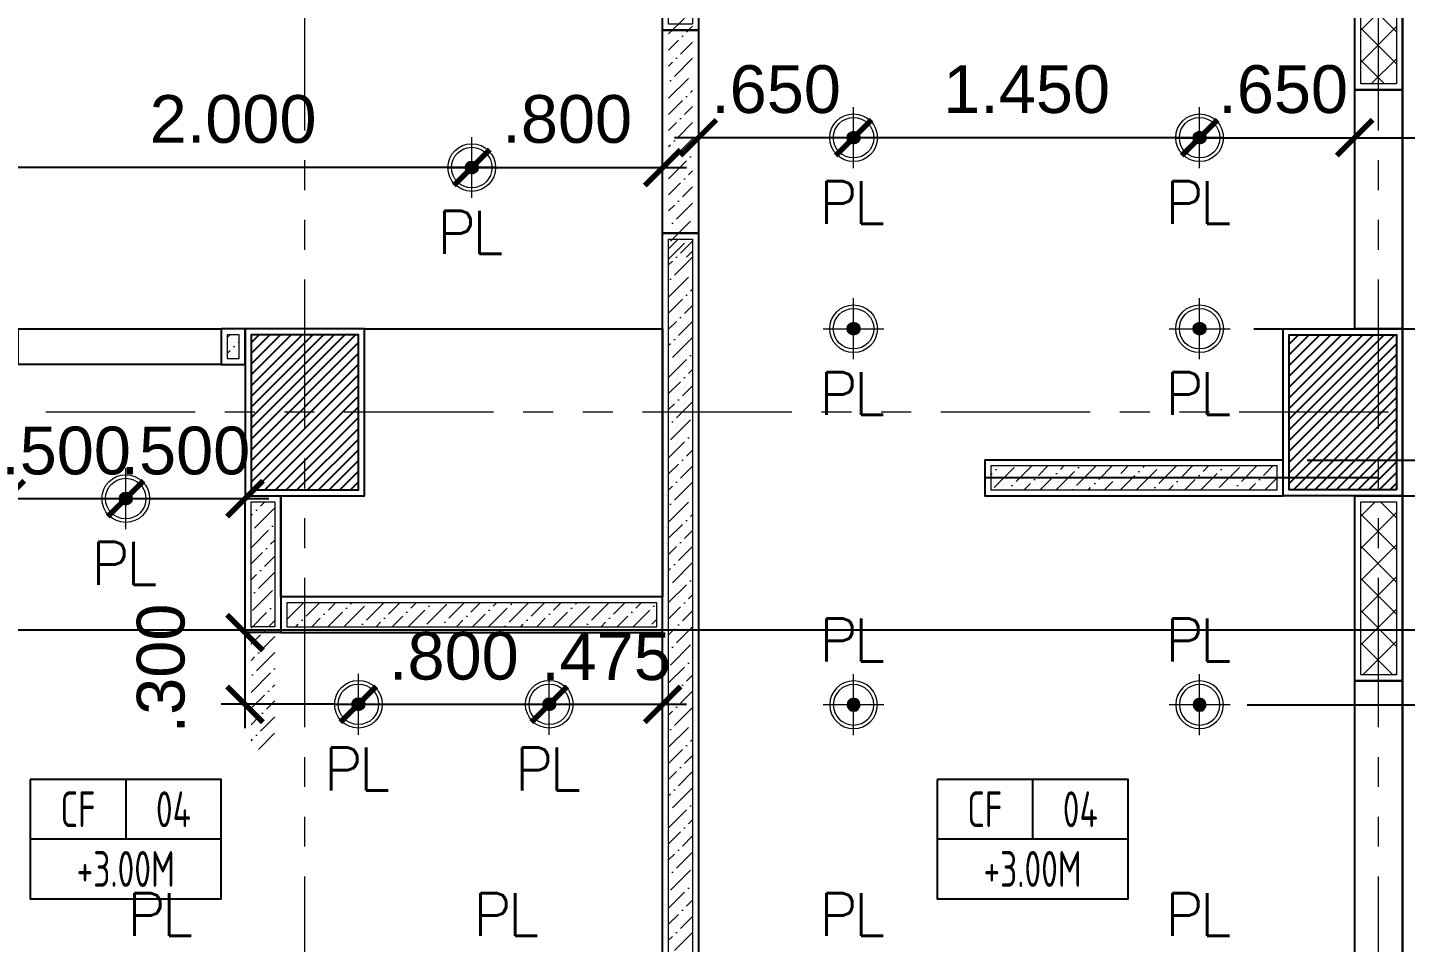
# Model space of a CAD drawing. Header units: metres. Extents: x -12400 to 1, y 0 to 106422.
# Drawn here: x -12282.9 to -12277.13, y 106344.65 to 106348.48 of the extents above; entities that cross this region are included whole.
import ezdxf
from ezdxf.enums import TextEntityAlignment as Align

# ---------------------------------------------------------------- set-up
doc = ezdxf.new("R2010")
doc.units = ezdxf.units.M
doc.header["$PDMODE"] = 35
doc.linetypes.add('CENTER', pattern=[2, 1.25, -0.25, 0.25, -0.25])
doc.linetypes.add('PHANTOM2', pattern=[1.25, 0.625, -0.125, 0.125, -0.125, 0.125, -0.125])
for name, color, linetype in [('C-SCHED', 1, 'Continuous'), ('E_FIX_LIGHT1', 2, 'Continuous'), ('lighting', 1, 'Continuous'), ('stone', 15, 'Continuous'), ('txt', 2, 'Continuous')]:
    doc.layers.add(name, color=color, linetype=linetype)
for name, color, linetype, lineweight in [('DIM 001', 251, 'Continuous', 13), ('grid', 1, 'CENTER', 15), ('HATCH', 250, 'Continuous', 5), ('LAYOUT', 1, 'Continuous', 20), ('LF 001', 51, 'Continuous', 20)]:
    doc.layers.add(name, color=color, linetype=linetype, lineweight=lineweight)
doc.layers.add('GUIDELINES', color=206, linetype='Continuous', plot=False)
doc.styles.add('architxt', font='architxt.shx', dxfattribs={"width": 0.8})
doc.styles.add('DIMTXT-100', font='arial.ttf')
doc.styles.add('swis721', font='swiss.ttf')
doc.styles.add('T.25', font='romans.shx', dxfattribs={"height": 0.2})
doc.dimstyles.new('D-100', dxfattribs={"dimtxt": 0.2, "dimasz": 0.15, "dimexe": 0.1, "dimexo": 0.1, "dimgap": 0.1, "dimtad": 1, "dimdec": 3, "dimzin": 4, "dimdsep": 46, "dimtxsty": 'DIMTXT-100', "dimblk": 'ARCHTICK', "dimcen": 0.2, "dimdle": 0.1, "dimclrd": 8, "dimclre": 8, "dimclrt": 2, "dimadec": 0, "dimazin": 1, "dimtfac": 1, "dimtdec": 3, "dimtofl": 0, "dimtmove": 2, "dimatfit": 3, "dimfxl": 1, "dimarcsym": 0})
doc.dimstyles.new('DIM 200', dxfattribs={"dimtxt": 200, "dimasz": 1, "dimexe": 0, "dimexo": 40, "dimgap": 50, "dimtad": 1, "dimtoh": 1, "dimdec": 0, "dimlfac": 2, "dimtxsty": 'swis721', "dimblk": 'CIR', "dimcen": 0, "dimclrd": 155, "dimclre": 155, "dimclrt": 4, "dimadec": 0, "dimazin": 0, "dimtfac": 1, "dimtdec": 0, "dimtix": 1, "dimtmove": 1, "dimatfit": 3, "dimldrblk": 'CIR', "dimfxl": 0, "dimarcsym": 0})

# ---------------------------------------------------------------- blocks, each defined once
blk = doc.blocks.new('_ArchTick')
at = {"color": 0, "linetype": 'ByBlock', "const_width": 0.15}
blk.add_lwpolyline([(-0.5, -0.5), (0.5, 0.5)], dxfattribs=at)
blk = doc.blocks.new('*D1482')
at = {"layer": 'DEFPOINTS', "color": 0, "transparency": 16777216}
for p in [(-12279.44187663409, 106348.0175394432), (-12279.44187663409, 106348.0175394432), (-12277.99187663409, 106348.0175394432)]:
    blk.add_point(p, dxfattribs=at)
at = {"layer": 'DIM 001', "color": 8, "lineweight": -2, "transparency": 16777216}
blk.add_line((-12277.89187663409, 106348.0175394432), (-12279.54187663409, 106348.0175394432), dxfattribs=at)
at = {"layer": 'DIM 001', "color": 8, "lineweight": -2, "transparency": 16777216, "xscale": 0.15, "yscale": 0.15, "zscale": 0.15, "rotation": 180}
blk.add_blockref('_ArchTick', (-12279.44187663409, 106348.0175394432), dxfattribs=at)
at = {"layer": 'DIM 001', "color": 8, "lineweight": -2, "transparency": 16777216, "xscale": 0.15, "yscale": 0.15, "zscale": 0.15}
blk.add_blockref('_ArchTick', (-12277.99187663409, 106348.0175394432), dxfattribs=at)
at = {"layer": 'DIM 001', "color": 2, "transparency": 16777216, "insert": (-12278.71687663409, 106348.2196540407), "char_height": 0.2, "attachment_point": 5, "style": 'DIMTXT-100'}
blk.add_mtext('1.450', dxfattribs=at)
blk = doc.blocks.new('*D1483')
at = {"layer": 'DEFPOINTS', "color": 0, "transparency": 16777216}
for p in [(-12277.99187663409, 106348.0175394432), (-12277.34187663406, 106348.0175394432), (-12277.34187663406, 106348.0175394432)]:
    blk.add_point(p, dxfattribs=at)
at = {"layer": 'DIM 001', "color": 8, "lineweight": -2, "transparency": 16777216}
blk.add_line((-12278.09187663409, 106348.0175394432), (-12277.24187663406, 106348.0175394432), dxfattribs=at)
at = {"layer": 'DIM 001', "color": 8, "lineweight": -2, "transparency": 16777216, "xscale": 0.15, "yscale": 0.15, "zscale": 0.15, "rotation": 180}
blk.add_blockref('_ArchTick', (-12277.99187663409, 106348.0175394432), dxfattribs=at)
at = {"layer": 'DIM 001', "color": 8, "lineweight": -2, "transparency": 16777216, "xscale": 0.15, "yscale": 0.15, "zscale": 0.15}
blk.add_blockref('_ArchTick', (-12277.34187663406, 106348.0175394432), dxfattribs=at)
at = {"layer": 'DIM 001', "color": 2, "transparency": 16777216, "insert": (-12277.64187663408, 106348.2196540407), "char_height": 0.2, "attachment_point": 5, "style": 'DIMTXT-100'}
blk.add_mtext('.650', dxfattribs=at)
blk = doc.blocks.new('*D1542')
at = {"layer": 'DEFPOINTS', "color": 0, "transparency": 16777216}
for p in [(-12280.09187663409, 106348.0175394432), (-12280.09187663409, 106348.0175394432), (-12279.44187663409, 106348.0175394432)]:
    blk.add_point(p, dxfattribs=at)
at = {"layer": 'DIM 001', "color": 8, "lineweight": -2, "transparency": 16777216}
blk.add_line((-12279.34187663409, 106348.0175394432), (-12280.1918766341, 106348.0175394432), dxfattribs=at)
at = {"layer": 'DIM 001', "color": 8, "lineweight": -2, "transparency": 16777216, "xscale": 0.15, "yscale": 0.15, "zscale": 0.15, "rotation": 180}
blk.add_blockref('_ArchTick', (-12280.09187663409, 106348.0175394432), dxfattribs=at)
at = {"layer": 'DIM 001', "color": 8, "lineweight": -2, "transparency": 16777216, "xscale": 0.15, "yscale": 0.15, "zscale": 0.15}
blk.add_blockref('_ArchTick', (-12279.44187663409, 106348.0175394432), dxfattribs=at)
at = {"layer": 'DIM 001', "color": 2, "transparency": 16777216, "insert": (-12279.76687663409, 106348.2196540407), "char_height": 0.2, "attachment_point": 5, "style": 'DIMTXT-100'}
blk.add_mtext('.650', dxfattribs=at)
blk = doc.blocks.new('*D1485')
at = {"layer": 'DEFPOINTS', "color": 0, "transparency": 16777216}
for p in [(-12281.04187663407, 106347.8925394432), (-12280.24187663407, 106347.8925394432), (-12280.24187663407, 106347.8925394432)]:
    blk.add_point(p, dxfattribs=at)
at = {"layer": 'DIM 001', "color": 8, "lineweight": -2, "transparency": 16777216}
blk.add_line((-12281.14187663407, 106347.8925394432), (-12280.14187663407, 106347.8925394432), dxfattribs=at)
at = {"layer": 'DIM 001', "color": 8, "lineweight": -2, "transparency": 16777216, "xscale": 0.15, "yscale": 0.15, "zscale": 0.15, "rotation": 180}
blk.add_blockref('_ArchTick', (-12281.04187663407, 106347.8925394432), dxfattribs=at)
at = {"layer": 'DIM 001', "color": 8, "lineweight": -2, "transparency": 16777216, "xscale": 0.15, "yscale": 0.15, "zscale": 0.15}
blk.add_blockref('_ArchTick', (-12280.24187663407, 106347.8925394432), dxfattribs=at)
at = {"layer": 'DIM 001', "color": 2, "transparency": 16777216, "insert": (-12280.64187663407, 106348.0946540407), "char_height": 0.2, "attachment_point": 5, "style": 'DIMTXT-100'}
blk.add_mtext('.800', dxfattribs=at)
blk = doc.blocks.new('*D1486')
at = {"layer": 'DEFPOINTS', "color": 0, "transparency": 16777216}
for p in [(-12283.04187663407, 106347.8925394432), (-12283.04187663407, 106347.8925394432), (-12281.04187663407, 106347.8925394432)]:
    blk.add_point(p, dxfattribs=at)
at = {"layer": 'DIM 001', "color": 8, "lineweight": -2, "transparency": 16777216}
blk.add_line((-12280.94187663407, 106347.8925394432), (-12283.14187663407, 106347.8925394432), dxfattribs=at)
at = {"layer": 'DIM 001', "color": 8, "lineweight": -2, "transparency": 16777216, "xscale": 0.15, "yscale": 0.15, "zscale": 0.15, "rotation": 180}
blk.add_blockref('_ArchTick', (-12283.04187663407, 106347.8925394432), dxfattribs=at)
at = {"layer": 'DIM 001', "color": 8, "lineweight": -2, "transparency": 16777216, "xscale": 0.15, "yscale": 0.15, "zscale": 0.15}
blk.add_blockref('_ArchTick', (-12281.04187663407, 106347.8925394432), dxfattribs=at)
at = {"layer": 'DIM 001', "color": 2, "transparency": 16777216, "insert": (-12282.04187663407, 106348.0946540407), "char_height": 0.2, "attachment_point": 5, "style": 'DIMTXT-100'}
blk.add_mtext('2.000', dxfattribs=at)
blk = doc.blocks.new('*D1456')
at = {"layer": 'DEFPOINTS', "color": 0, "transparency": 16777216}
for p in [(-12282.49187663408, 106346.5059711293), (-12281.99187663409, 106346.5059711293), (-12281.99187663409, 106346.5059711293)]:
    blk.add_point(p, dxfattribs=at)
at = {"layer": 'DIM 001', "color": 8, "lineweight": -2, "transparency": 16777216}
blk.add_line((-12282.59187663408, 106346.5059711293), (-12281.89187663408, 106346.5059711293), dxfattribs=at)
at = {"layer": 'DIM 001', "color": 8, "lineweight": -2, "transparency": 16777216, "xscale": 0.15, "yscale": 0.15, "zscale": 0.15, "rotation": 180}
blk.add_blockref('_ArchTick', (-12282.49187663408, 106346.5059711293), dxfattribs=at)
at = {"layer": 'DIM 001', "color": 8, "lineweight": -2, "transparency": 16777216, "xscale": 0.15, "yscale": 0.15, "zscale": 0.15}
blk.add_blockref('_ArchTick', (-12281.99187663409, 106346.5059711293), dxfattribs=at)
at = {"layer": 'DIM 001', "color": 2, "transparency": 16777216, "insert": (-12282.24187663409, 106346.7059711293), "char_height": 0.2, "attachment_point": 5, "style": 'DIMTXT-100'}
blk.add_mtext('.500', dxfattribs=at)
blk = doc.blocks.new('*D1457')
at = {"layer": 'DEFPOINTS', "color": 0, "transparency": 16777216}
for p in [(-12282.99187663408, 106346.5059711293), (-12282.49187663408, 106346.5059711293), (-12282.49187663408, 106346.5059711293)]:
    blk.add_point(p, dxfattribs=at)
at = {"layer": 'DIM 001', "color": 8, "lineweight": -2, "transparency": 16777216}
blk.add_line((-12283.09187663408, 106346.5059711293), (-12282.39187663408, 106346.5059711293), dxfattribs=at)
at = {"layer": 'DIM 001', "color": 8, "lineweight": -2, "transparency": 16777216, "xscale": 0.15, "yscale": 0.15, "zscale": 0.15, "rotation": 180}
blk.add_blockref('_ArchTick', (-12282.99187663408, 106346.5059711293), dxfattribs=at)
at = {"layer": 'DIM 001', "color": 8, "lineweight": -2, "transparency": 16777216, "xscale": 0.15, "yscale": 0.15, "zscale": 0.15}
blk.add_blockref('_ArchTick', (-12282.49187663408, 106346.5059711293), dxfattribs=at)
at = {"layer": 'DIM 001', "color": 2, "transparency": 16777216, "insert": (-12282.74187663408, 106346.7059711293), "char_height": 0.2, "attachment_point": 5, "style": 'DIMTXT-100'}
blk.add_mtext('.500', dxfattribs=at)
blk = doc.blocks.new('*D1458')
at = {"layer": 'DEFPOINTS', "color": 0, "transparency": 16777216}
for p in [(-12281.51687663408, 106345.6444028154), (-12280.71687663408, 106345.6444028154), (-12280.71687663408, 106345.6444028154)]:
    blk.add_point(p, dxfattribs=at)
at = {"layer": 'DIM 001', "color": 8, "lineweight": -2, "transparency": 16777216}
blk.add_line((-12281.61687663408, 106345.6444028154), (-12280.61687663408, 106345.6444028154), dxfattribs=at)
at = {"layer": 'DIM 001', "color": 8, "lineweight": -2, "transparency": 16777216, "xscale": 0.15, "yscale": 0.15, "zscale": 0.15, "rotation": 180}
blk.add_blockref('_ArchTick', (-12281.51687663408, 106345.6444028154), dxfattribs=at)
at = {"layer": 'DIM 001', "color": 8, "lineweight": -2, "transparency": 16777216, "xscale": 0.15, "yscale": 0.15, "zscale": 0.15}
blk.add_blockref('_ArchTick', (-12280.71687663408, 106345.6444028154), dxfattribs=at)
at = {"layer": 'DIM 001', "color": 2, "transparency": 16777216, "insert": (-12281.11687663408, 106345.846517413), "char_height": 0.2, "attachment_point": 5, "style": 'DIMTXT-100'}
blk.add_mtext('.800', dxfattribs=at)
blk = doc.blocks.new('*D1530')
at = {"layer": 'DEFPOINTS', "color": 0, "transparency": 16777216}
for p in [(-12280.71687663408, 106345.6444028154), (-12280.24187663407, 106345.6444028154), (-12280.24187663407, 106345.6444028154)]:
    blk.add_point(p, dxfattribs=at)
at = {"layer": 'DIM 001', "color": 8, "lineweight": -2, "transparency": 16777216}
blk.add_line((-12280.81687663408, 106345.6444028154), (-12280.14187663407, 106345.6444028154), dxfattribs=at)
at = {"layer": 'DIM 001', "color": 8, "lineweight": -2, "transparency": 16777216, "xscale": 0.15, "yscale": 0.15, "zscale": 0.15, "rotation": 180}
blk.add_blockref('_ArchTick', (-12280.71687663408, 106345.6444028154), dxfattribs=at)
at = {"layer": 'DIM 001', "color": 8, "lineweight": -2, "transparency": 16777216, "xscale": 0.15, "yscale": 0.15, "zscale": 0.15}
blk.add_blockref('_ArchTick', (-12280.24187663407, 106345.6444028154), dxfattribs=at)
at = {"layer": 'DIM 001', "color": 2, "transparency": 16777216, "insert": (-12280.47937663408, 106345.8444028154), "char_height": 0.2, "attachment_point": 5, "style": 'DIMTXT-100'}
blk.add_mtext('.475', dxfattribs=at)
blk = doc.blocks.new('*D1531')
at = {"layer": 'DEFPOINTS', "color": 0, "transparency": 16777216}
for p in [(-12281.99187663409, 106345.9444028155), (-12281.99187663411, 106345.9444028155), (-12281.51687663408, 106345.6444028155)]:
    blk.add_point(p, dxfattribs=at)
at = {"layer": 'DIM 001', "color": 8, "lineweight": -2, "transparency": 16777216}
for p, q in [((-12281.99187663411, 106345.5444028155), (-12281.99187663411, 106346.0444028155)), ((-12281.61687663408, 106345.6444028155), (-12282.09187663411, 106345.6444028155))]:
    blk.add_line(p, q, dxfattribs=at)
at = {"layer": 'DIM 001', "color": 8, "lineweight": -2, "transparency": 16777216, "xscale": 0.15, "yscale": 0.15, "zscale": 0.15}
for p, rotation in [((-12281.99187663411, 106345.9444028155), 90), ((-12281.99187663411, 106345.6444028155), 270)]:
    blk.add_blockref('_ArchTick', p, dxfattribs=dict(at, rotation=rotation))
at = {"layer": 'DIM 001', "color": 2, "transparency": 16777216, "insert": (-12282.34405944444, 106345.7944028155), "char_height": 0.2, "attachment_point": 5, "rotation": 90, "style": 'DIMTXT-100'}
blk.add_mtext('.300', dxfattribs=at)
blk = doc.blocks.new('*D1524')
at = {"layer": 'DEFPOINTS', "color": 0, "transparency": 16777216}
for p in [(-12298.64187663414, 106345.9544916112), (-12298.64187663414, 106345.9544916112), (0.5999999999949068, 0.07500000001164153)]:
    blk.add_point(p, dxfattribs=at)
at = {"layer": 'DIM 001', "color": 8, "lineweight": -2, "transparency": 16777216}
for p, q in [((0.5999999999949068, 0.1750000000116415), (0.6000000000014186, 106346.0544916112)), ((0.7000000000014186, 106345.9544916112), (-12298.74187663415, 106345.9544916112))]:
    blk.add_line(p, q, dxfattribs=at)
at = {"layer": 'DIM 001', "color": 8, "lineweight": -2, "transparency": 16777216, "xscale": 0.15, "yscale": 0.15, "zscale": 0.15, "rotation": 180}
blk.add_blockref('_ArchTick', (-12298.64187663414, 106345.9544916112), dxfattribs=at)
at = {"layer": 'DIM 001', "color": 8, "lineweight": -2, "transparency": 16777216, "xscale": 0.15, "yscale": 0.15, "zscale": 0.15}
blk.add_blockref('_ArchTick', (0.6000000000014186, 106345.9544916112), dxfattribs=at)
at = {"layer": 'DIM 001', "color": 2, "transparency": 16777216, "insert": (-6149.020938317071, 106346.1566062088), "char_height": 0.2, "attachment_point": 5, "style": 'DIMTXT-100'}
blk.add_mtext('12299.242', dxfattribs=at)
blk = doc.blocks.new('CIR')
at = {"color": 4}
blk.add_circle((0, 0), 50, dxfattribs=at)
blk = doc.blocks.new('*D1602')
at = {"layer": 'DEFPOINTS', "color": 0, "transparency": 16777216}
for p in [(-12277.34187663407, 106348.5675394432), (-12277.86448194843, 106348.0175394432), (-12264.35102823609, 106348.0175394432)]:
    blk.add_point(p, dxfattribs=at)
at = {"layer": 'DIM 001', "color": 8, "lineweight": -2, "transparency": 16777216}
for p, q in [((-12264.35102823609, 106348.6675394433), (-12264.35102823609, 106347.9175394432)), ((-12277.24187663407, 106348.5675394432), (-12264.25102823609, 106348.5675394432)), ((-12277.76448194843, 106348.0175394432), (-12264.25102823609, 106348.0175394432))]:
    blk.add_line(p, q, dxfattribs=at)
at = {"layer": 'DIM 001', "color": 8, "lineweight": -2, "transparency": 16777216, "xscale": 0.15, "yscale": 0.15, "zscale": 0.15}
for p, rotation in [((-12264.35102823609, 106348.5675394432), 90), ((-12264.35102823609, 106348.0175394432), 270)]:
    blk.add_blockref('_ArchTick', p, dxfattribs=dict(at, rotation=rotation))
at = {"layer": 'DIM 001', "color": 2, "transparency": 16777216, "insert": (-12264.55102823603, 106348.2925394432), "char_height": 0.2, "attachment_point": 5, "rotation": 90, "style": 'DIMTXT-100'}
blk.add_mtext('.550', dxfattribs=at)
blk = doc.blocks.new('*D1594')
at = {"layer": 'DEFPOINTS', "color": 0, "transparency": 16777216}
for p in [(-12277.86448194843, 106348.0175394432), (-12277.86448194843, 106347.2175394432), (-12264.40102823611, 106347.2175394432)]:
    blk.add_point(p, dxfattribs=at)
at = {"layer": 'DIM 001', "color": 8, "lineweight": -2, "transparency": 16777216}
for p, q in [((-12264.40102823611, 106348.1175394432), (-12264.40102823611, 106347.1175394432)), ((-12277.76448194843, 106348.0175394432), (-12264.3010282361, 106348.0175394432)), ((-12277.76448194843, 106347.2175394432), (-12264.3010282361, 106347.2175394432))]:
    blk.add_line(p, q, dxfattribs=at)
at = {"layer": 'DIM 001', "color": 8, "lineweight": -2, "transparency": 16777216, "xscale": 0.15, "yscale": 0.15, "zscale": 0.15}
for p, rotation in [((-12264.40102823611, 106348.0175394432), 90), ((-12264.40102823611, 106347.2175394432), 270)]:
    blk.add_blockref('_ArchTick', p, dxfattribs=dict(at, rotation=rotation))
at = {"layer": 'DIM 001', "color": 2, "transparency": 16777216, "insert": (-12264.60314283362, 106347.6175394432), "char_height": 0.2, "attachment_point": 5, "rotation": 90, "style": 'DIMTXT-100'}
blk.add_mtext('.800', dxfattribs=at)
blk = doc.blocks.new('*D1603')
at = {"layer": 'DEFPOINTS', "color": 0, "transparency": 16777216}
for p in [(-12277.86448194843, 106347.2175394432), (-12277.64187663409, 106346.6675394432), (-12264.3510282361, 106346.6675394432)]:
    blk.add_point(p, dxfattribs=at)
at = {"layer": 'DIM 001', "color": 8, "lineweight": -2, "transparency": 16777216}
for p, q in [((-12264.3510282361, 106347.3175394432), (-12264.3510282361, 106346.5675394432)), ((-12277.76448194843, 106347.2175394432), (-12264.2510282361, 106347.2175394432)), ((-12277.54187663409, 106346.6675394432), (-12264.2510282361, 106346.6675394432))]:
    blk.add_line(p, q, dxfattribs=at)
at = {"layer": 'DIM 001', "color": 8, "lineweight": -2, "transparency": 16777216, "xscale": 0.15, "yscale": 0.15, "zscale": 0.15}
for p, rotation in [((-12264.3510282361, 106347.2175394432), 90), ((-12264.3510282361, 106346.6675394432), 270)]:
    blk.add_blockref('_ArchTick', p, dxfattribs=dict(at, rotation=rotation))
at = {"layer": 'DIM 001', "color": 2, "transparency": 16777216, "insert": (-12264.55102823603, 106346.9425394432), "char_height": 0.2, "attachment_point": 5, "rotation": 90, "style": 'DIMTXT-100'}
blk.add_mtext('.550', dxfattribs=at)
blk = doc.blocks.new('*D1595')
at = {"layer": 'DEFPOINTS', "color": 0, "transparency": 16777216}
for p in [(-12277.34187663407, 106346.5175394432), (-12277.86448194843, 106345.6425394432), (-12264.35102823612, 106345.6425394432)]:
    blk.add_point(p, dxfattribs=at)
at = {"layer": 'DIM 001', "color": 8, "lineweight": -2, "transparency": 16777216}
for p, q in [((-12264.35102823612, 106346.6175394432), (-12264.35102823612, 106345.5425394432)), ((-12277.24187663407, 106346.5175394432), (-12264.25102823612, 106346.5175394432)), ((-12277.76448194843, 106345.6425394432), (-12264.25102823612, 106345.6425394432))]:
    blk.add_line(p, q, dxfattribs=at)
at = {"layer": 'DIM 001', "color": 8, "lineweight": -2, "transparency": 16777216, "xscale": 0.15, "yscale": 0.15, "zscale": 0.15}
for p, rotation in [((-12264.35102823612, 106346.5175394432), 90), ((-12264.35102823612, 106345.6425394432), 270)]:
    blk.add_blockref('_ArchTick', p, dxfattribs=dict(at, rotation=rotation))
at = {"layer": 'DIM 001', "color": 2, "transparency": 16777216, "insert": (-12264.55314283363, 106346.0800394432), "char_height": 0.2, "attachment_point": 5, "rotation": 90, "style": 'DIMTXT-100'}
blk.add_mtext('.875', dxfattribs=at)
blk = doc.blocks.new('*D1596')
at = {"layer": 'DEFPOINTS', "color": 0, "transparency": 16777216}
for p in [(-12277.89202456309, 106345.6425394432), (-12277.89202456309, 106344.4925394432), (-12264.35102823609, 106344.4925394432)]:
    blk.add_point(p, dxfattribs=at)
at = {"layer": 'DIM 001', "color": 8, "lineweight": -2, "transparency": 16777216}
for p, q in [((-12264.35102823609, 106345.7425394432), (-12264.35102823609, 106344.3925394432)), ((-12277.79202456309, 106345.6425394432), (-12264.25102823609, 106345.6425394432)), ((-12277.79202456309, 106344.4925394432), (-12264.25102823609, 106344.4925394432))]:
    blk.add_line(p, q, dxfattribs=at)
at = {"layer": 'DIM 001', "color": 8, "lineweight": -2, "transparency": 16777216, "xscale": 0.15, "yscale": 0.15, "zscale": 0.15}
for p, rotation in [((-12264.35102823609, 106345.6425394432), 90), ((-12264.35102823609, 106344.4925394432), 270)]:
    blk.add_blockref('_ArchTick', p, dxfattribs=dict(at, rotation=rotation))
at = {"layer": 'DIM 001', "color": 2, "transparency": 16777216, "insert": (-12264.5531428336, 106345.0675394432), "char_height": 0.2, "attachment_point": 5, "rotation": 90, "style": 'DIMTXT-100'}
blk.add_mtext('1.150', dxfattribs=at)
blk = doc.blocks.new('*U38')
at = {"layer": 'HATCH'}
h = blk.add_hatch(dxfattribs=at)
h.set_pattern_fill('ANSI37', color=256, scale=0.03, angle=-180)
h.set_pattern_definition([(225, (-0.3124999999937447, 0), (0.06735192090801863, -0.06735192090801868), []), (314.9999999999999, (-0.3124999999937447, 0), (0.06735192090801868, 0.06735192090801861), [])])
h.paths.add_polyline_path([(0.02500000000873115, 0.1749999999883585), (0.02500000000873115, 0.02499999999417923), (0.7500000000117122, 0.02499999999417923), (0.7500000000117122, 0.1749999999883585)])
blk.add_lwpolyline([(0, 0.1999999999825377), (0, 0), (0.7750000000058914, 0), (0.7750000000058914, 0.1999999999825377)], close=True)
blk.add_lwpolyline([(0.02500000000873115, 0.1749999999883585), (0.02500000000873115, 0.02499999999417923), (0.7500000000117122, 0.02499999999417923), (0.7500000000117122, 0.1749999999883585)], close=True, dxfattribs=at)
blk = doc.blocks.new('*U47')
at = {"layer": 'HATCH'}
h = blk.add_hatch(dxfattribs=at)
h.set_pattern_fill('ANSI36', color=256, scale=0.015)
h.set_pattern_definition([(45, (12096.19919102849, -106406.7665946045), (0.025256970340507, 0.09260889124852564), [0.1190625, -0.0238125, 0, -0.0238125])])
h.paths.add_polyline_path([(0.02499999999963576, 0.1249999999854481), (0.0249999999996362, 0.02499999999417924), (4.899999999985879, 0.02499999999417924), (4.899999999985879, 0.1249999999854481)])
at = {"color": 4}
blk.add_lwpolyline([(4.924999999985515, 0), (4.924999999985515, 0.1499999999796273), (0, 0.1499999999796273), (0, 0)], close=True, dxfattribs=at)
at = {"layer": 'HATCH'}
blk.add_lwpolyline([(4.899999999985879, 0.02499999999417923), (4.899999999985879, 0.1249999999854481), (0.0249999999996362, 0.1249999999854481), (0.0249999999996362, 0.02499999999417923)], close=True, dxfattribs=at)
blk = doc.blocks.new('*U1445')
at = {"layer": 'HATCH'}
h = blk.add_hatch(dxfattribs=at)
h.set_pattern_fill('ANSI36', color=256, scale=0.015)
h.set_pattern_definition([(45, (12091.84732765622, -106406.7665946045), (0.025256970340507, 0.09260889124852564), [0.1190625, -0.0238125, 0, -0.0238125])])
h.paths.add_polyline_path([(-0.4893633722850845, 0.1249999999854481), (-0.4893633722850845, 0.02499999999417923), (0.5481366277152793, 0.02499999999417923), (0.5481366277152793, 0.1249999999854481)])
at = {"color": 4}
blk.add_lwpolyline([(0.5731366277149155, 0), (0.5731366277149155, 0.1499999999796273), (0, 0.1499999999796273), (0, 0)], close=True, dxfattribs=at)
at = {"layer": 'HATCH'}
blk.add_lwpolyline([(0.5481366277152793, 0.02499999999417923), (0.5481366277152793, 0.1249999999854481), (0.0249999999996362, 0.1249999999854481), (0.0249999999996362, 0.02499999999417923)], close=True, dxfattribs=at)
blk = doc.blocks.new('*U1438')
at = {"layer": 'HATCH'}
h = blk.add_hatch(dxfattribs=at)
h.set_pattern_fill('ANSI36', color=256, scale=0.015)
h.set_pattern_definition([(45, (12091.37419102855, -106406.7665946045), (0.025256970340507, 0.09260889124852564), [0.1190625, -0.0238125, 0, -0.0238125])])
h.paths.add_polyline_path([(-0.9624999999533665, 0.1249999999854481), (-0.9624999999533665, 0.02499999999417923), (0.07500000004699725, 0.02499999999417923), (0.07500000004699725, 0.1249999999854481)])
at = {"color": 4}
blk.add_lwpolyline([(0.1000000000466335, 0), (0.1000000000466335, 0.1499999999796273), (0, 0.1499999999796273), (0, 0)], close=True, dxfattribs=at)
at = {"layer": 'HATCH'}
blk.add_lwpolyline([(0.07500000004699725, 0.02499999999417923), (0.07500000004699725, 0.1249999999854481), (0.0249999999996362, 0.1249999999854481), (0.0249999999996362, 0.02499999999417923)], close=True, dxfattribs=at)
blk = doc.blocks.new('*U102')
at = {"layer": 'HATCH'}
h = blk.add_hatch(dxfattribs=at)
h.set_pattern_fill('ANSI37', color=256, scale=0.03, angle=-180)
h.set_pattern_definition([(225, (-0.4624999999390973, 0), (0.06735192090801863, -0.06735192090801868), []), (314.9999999999999, (-0.4624999999390973, 0), (0.06735192090801868, 0.06735192090801861), [])])
h.paths.add_polyline_path([(0.02500000000873115, 0.1749999999883585), (0.02500000000873115, 0.02499999999417923), (0.6000000000663597, 0.02499999999417923), (0.6000000000663597, 0.1749999999883585)])
blk.add_lwpolyline([(0, 0.1999999999825377), (0, 0), (0.6250000000605389, 0), (0.6250000000605389, 0.1999999999825377)], close=True)
blk.add_lwpolyline([(0.02500000000873115, 0.1749999999883585), (0.02500000000873115, 0.02499999999417923), (0.6000000000663597, 0.02499999999417923), (0.6000000000663597, 0.1749999999883585)], close=True, dxfattribs=at)
blk = doc.blocks.new('*U40')
at = {"layer": 'HATCH'}
h = blk.add_hatch(dxfattribs=at)
h.set_pattern_fill('ANSI36', color=256, scale=0.015)
h.set_pattern_definition([(45, (12092.5241910284, -106406.7665946045), (0.025256970340507, 0.09260889124852564), [0.1190625, -0.0238125, 0, -0.0238125])])
h.paths.add_polyline_path([(0.0249999999996362, 0.1249999999854481), (0.0249999999996362, 0.02499999999417924), (1.224999999895658, 0.02499999999417923), (1.224999999895658, 0.1249999999854481)])
at = {"color": 4}
blk.add_lwpolyline([(1.249999999895294, 0), (1.249999999895294, 0.1499999999796273), (0, 0.1499999999796273), (0, 0)], close=True, dxfattribs=at)
at = {"layer": 'HATCH'}
blk.add_lwpolyline([(1.224999999895658, 0.02499999999417923), (1.224999999895658, 0.1249999999854481), (0.0249999999996362, 0.1249999999854481), (0.0249999999996362, 0.02499999999417923)], close=True, dxfattribs=at)
blk = doc.blocks.new('*U1736')
at = {"layer": 'HATCH'}
h = blk.add_hatch(dxfattribs=at)
h.set_pattern_fill('ANSI36', color=256, scale=0.015)
h.set_pattern_definition([(45, (12092.87419102853, -106406.7665946045), (0.025256970340507, 0.09260889124852564), [0.1190625, -0.0238125, 0, -0.0238125])])
h.paths.add_polyline_path([(0.0249999999996362, 0.1249999999854481), (0.02499999999963615, 0.02499999999417923), (1.575000000028807, 0.02499999999417923), (1.575000000028807, 0.1249999999854481)])
at = {"color": 4}
blk.add_lwpolyline([(1.600000000028444, 0), (1.600000000028444, 0.1499999999796273), (0, 0.1499999999796273), (0, 0)], close=True, dxfattribs=at)
at = {"layer": 'HATCH'}
blk.add_lwpolyline([(1.575000000028807, 0.02499999999417923), (1.575000000028807, 0.1249999999854481), (0.0249999999996362, 0.1249999999854481), (0.0249999999996362, 0.02499999999417923)], close=True, dxfattribs=at)
blk = doc.blocks.new('GFCOLUMNS')
h = blk.add_hatch()
h.set_pattern_fill('ANSI31', color=8, scale=0.01)
h.set_pattern_definition([(45, (12160.82941529413, -106286.2475460935), (-0.02245064030267288, 0.02245064030267288), [])])
h.paths.add_polyline_path([(-2.200000000000728, 18.02499999997963), (-1.75, 18.02499999997963), (-1.75, 18.67499999998836), (-2.200000000000728, 18.67499999998836)])
h.paths.add_polyline_path([(2.700000000000728, 18.67499999998836), (2.700000000000728, 18.22499999997672), (2.050000000001091, 18.22499999997672), (2.050000000001091, 18.67499999998836)])
h.paths.add_polyline_path([(6.950000000000728, 18.02499999997963), (6.5, 18.02499999997963), (6.5, 18.67499999998836), (6.950000000000728, 18.67499999998836)])
h.paths.add_polyline_path([(11.20000000001164, 17.52499999997963), (11.20000000001164, 17.97499999999127), (10.55000000001201, 17.97499999999127), (10.55000000001201, 17.52499999997963)])
h.paths.add_polyline_path([(14.79999999999927, 18.02499999997963), (15.25, 18.02499999997963), (15.25, 18.67499999998836), (14.79999999999927, 18.67499999998836)])
h.paths.add_polyline_path([(19.04999999999927, 18.67499999998836), (19.04999999999927, 18.22499999997672), (19.69999999999891, 18.22499999997672), (19.69999999999891, 18.67499999998836)])
h.paths.add_polyline_path([(23.94999999999891, 18.02499999997963), (23.49999999999818, 18.02499999997963), (23.49999999999818, 18.67499999998836), (23.94999999999891, 18.67499999998836)])
h.paths.add_polyline_path([(-2.200000000000728, 13.27499999997963), (-1.75, 13.27499999997963), (-1.75, 13.92499999998836), (-2.200000000000728, 13.92499999998836)])
h.paths.add_polyline_path([(2.600000000000364, 13.27499999997963), (2.149999999999636, 13.27499999997963), (2.149999999999636, 13.92499999998836), (2.600000000000364, 13.92499999998836)])
h.paths.add_polyline_path([(6.950000000000728, 13.27499999997963), (6.5, 13.27499999997963), (6.5, 13.92499999998836), (6.950000000000728, 13.92499999998836)])
h.paths.add_polyline_path([(11.09999999999127, 13.27499999997963), (10.69999999998981, 13.27499999997963), (10.69999999998981, 13.67499999998836), (11.09999999999127, 13.67499999998836)])
h.paths.add_polyline_path([(14.79999999999927, 13.27499999997963), (15.25, 13.27499999997963), (15.25, 13.92499999998836), (14.79999999999927, 13.92499999998836)])
h.paths.add_polyline_path([(19.14999999999964, 13.27499999997963), (19.60000000000036, 13.27499999997963), (19.60000000000036, 13.92499999998836), (19.14999999999964, 13.92499999998836)])
h.paths.add_polyline_path([(23.94999999999891, 13.27499999997963), (23.49999999999818, 13.27499999997963), (23.49999999999818, 13.92499999998836), (23.94999999999891, 13.92499999998836)])
h.paths.add_polyline_path([(-2.200000000000728, 9.024999999979627), (-1.75, 9.024999999979627), (-1.75, 9.674999999988358), (-2.200000000000728, 9.674999999988358)])
h.paths.add_polyline_path([(6.950000000000728, 9.024999999979627), (6.5, 9.024999999979627), (6.5, 9.674999999988358), (6.950000000000728, 9.674999999988358)])
h.paths.add_polyline_path([(14.79999999999927, 9.024999999979627), (15.25, 9.024999999979627), (15.25, 9.674999999988358), (14.79999999999927, 9.674999999988358)])
h.paths.add_polyline_path([(23.94999999999891, 9.024999999979627), (23.49999999999818, 9.024999999979627), (23.49999999999818, 9.674999999988358), (23.94999999999891, 9.674999999988358)])
h.paths.add_polyline_path([(-2.200000000000728, 4.774999999979627), (-1.75, 4.774999999979627), (-1.75, 5.424999999988358), (-2.200000000000728, 5.424999999988358)])
h.paths.add_polyline_path([(-2.200000000000728, 2.249999999985448), (-1.75, 2.249999999985448), (-1.75, 2.899999999994179), (-2.200000000000728, 2.899999999994179)])
h.paths.add_polyline_path([(0.6750000000010914, 0.02499999999417923), (0.6750000000010914, 0.4750000000058208), (0.02500000000145519, 0.4750000000058208), (0.02500000000145519, 0.02499999999417923)])
h.paths.add_polyline_path([(2.700000000000728, 0.02499999999417923), (2.700000000000728, 0.4750000000058208), (2.050000000001091, 0.4750000000058208), (2.050000000001091, 0.02499999999417923)])
h.paths.add_polyline_path([(2.149999999999636, 4.774999999979627), (2.600000000000364, 4.774999999979627), (2.600000000000364, 5.424999999988358), (2.149999999999636, 5.424999999988358)])
h.paths.add_polyline_path([(6.950000000000728, 0.02499999999417923), (6.5, 0.02499999999417923), (6.5, 0.6750000000029104), (6.950000000000728, 0.6750000000029104)])
h.paths.add_polyline_path([(11.20000000000073, 1.024999999994179), (11.20000000000073, 1.475000000005821), (10.55000000000109, 1.475000000005821), (10.55000000000109, 1.024999999994179)])
h.paths.add_polyline_path([(14.79999999999927, 0.02499999999417923), (15.25, 0.02499999999417923), (15.25, 0.6750000000029104), (14.79999999999927, 0.6750000000029104)])
h.paths.add_polyline_path([(19.04999999999927, 0.02499999999417923), (19.04999999999927, 0.4750000000058208), (19.69999999999891, 0.4750000000058208), (19.69999999999891, 0.02499999999417923)])
h.paths.add_polyline_path([(23.94999999999891, 0.02499999999417923), (23.49999999999818, 0.02499999999417923), (23.49999999999818, 0.6750000000029104), (23.94999999999891, 0.6750000000029104)])
h.paths.add_polyline_path([(6.950000000000728, 4.774999999979627), (6.5, 4.774999999979627), (6.5, 5.424999999988358), (6.950000000000728, 5.424999999988358)])
h.paths.add_polyline_path([(11.10000000000036, 4.774999999979627), (10.64999999999964, 4.774999999979627), (10.64999999999964, 5.424999999988358), (11.10000000000036, 5.424999999988358)])
h.paths.add_polyline_path([(14.79999999999927, 4.774999999979627), (15.25, 4.774999999979627), (15.25, 5.424999999988358), (14.79999999999927, 5.424999999988358)])
h.paths.add_polyline_path([(19.60000000000036, 4.774999999979627), (19.14999999999964, 4.774999999979627), (19.14999999999964, 5.424999999988358), (19.60000000000036, 5.424999999988358)])
h.paths.add_polyline_path([(23.94999999999891, 4.774999999979627), (23.49999999999818, 4.774999999979627), (23.49999999999818, 5.424999999988358), (23.94999999999891, 5.424999999988358)])
at = {"color": 7}
for points in [[(19.125, 13.24999999998545), (19.625, 13.24999999998545), (19.625, 13.94999999998254), (19.125, 13.94999999998254)], [(23.97499999999854, 13.24999999998545), (23.47499999999854, 13.24999999998545), (23.47499999999854, 13.94999999998254), (23.97499999999854, 13.94999999998254)]]:
    blk.add_lwpolyline(points, close=True, dxfattribs=at)
at = {"layer": 'stone', "color": 5}
for points in [[(19.14999999999964, 13.27499999997963), (19.60000000000036, 13.27499999997963), (19.60000000000036, 13.92499999998836), (19.14999999999964, 13.92499999998836)], [(23.94999999999891, 13.27499999997963), (23.49999999999818, 13.27499999997963), (23.49999999999818, 13.92499999998836), (23.94999999999891, 13.92499999998836)]]:
    blk.add_lwpolyline(points, close=True, dxfattribs=at)
blk = doc.blocks.new('L1')
at = {"layer": 'LF 001', "lineweight": 20, "ltscale": 1500}
h = blk.add_hatch(color=256, dxfattribs=at)
edge = h.paths.add_edge_path()
edge.add_arc((1.13686837721616e-13, -1.13686837721616e-13), 0.0318958546358772, 0, 360)
at = {"layer": 'LF 001', "color": 76, "lineweight": 18, "ltscale": 1500}
for points in [[(1.13686837721616e-13, 0.1499999999997499), (1.13686837721616e-13, -0.1500000000000909)], [(-0.1499999999999773, -1.13686837721616e-13), (0.1500000000000909, -1.13686837721616e-13)]]:
    blk.add_lwpolyline(points, dxfattribs=at)
at = {"layer": 'LF 001', "ltscale": 1500}
blk.add_lwpolyline([(-0.09999999999990905, -1.13686837721616e-13, -1), (0.1000000000000227, -1.13686837721616e-13, -1)], format="xyb", close=True, dxfattribs=at)
at = {"layer": 'LF 001', "lineweight": 20, "ltscale": 1500}
blk.add_circle((1.13686837721616e-13, -1.13686837721616e-13), 0.0318958546358772, dxfattribs=at)
blk = doc.blocks.new('LO')
at = {"layer": 'LAYOUT', "xscale": 1000, "yscale": 1000, "zscale": 1000}
blk.add_blockref('L1', (0, 0), dxfattribs=at)
blk = doc.blocks.new('*U1960')
at = {"layer": 'LF 001', "ltscale": 1500}
blk.add_circle((0, -3.995415109869782e-14), 0.0998520709958535, dxfattribs=at)
at = {"layer": 'lighting', "xscale": 0.0008492979043710491, "yscale": 0.0008492979043710491, "zscale": 0.0008492979043710491}
blk.add_blockref('LO', (0, -3.995415109869782e-14), dxfattribs=at)
blk = doc.blocks.new('A$C26a86990')
at = {"color": 6, "linetype": 'PHANTOM2'}
for points in [[(-10.25000000000728, -5.038150733977091), (-10.25000000000728, 31.84999999996217)], [(-5.750000000007276, -5.038150733977091), (-5.750000000007276, 31.84999999996217)], [(8.040848397993614, 18.78099999995902), (-45.68326234439519, 18.78099999995902)]]:
    blk.add_leader(points, dimstyle='DIM 200', override={"dimasz": 0.002, "dimgap": 60, "dimtad": 0}, dxfattribs=at)

msp = doc.modelspace()

# ---------------------------------------------------------------- hatches: boundary and pattern name
at = {"layer": 'HATCH'}
h = msp.add_hatch(dxfattribs=at)
h.set_pattern_fill('ANSI36', color=256, scale=0.015)
h.set_pattern_definition([(45, (-190.7176856055794, -59.69905516137078), (0.025256970340507, 0.09260889124852564), [0.1190625, -0.0238125, 0, -0.0238125])])
h.paths.add_polyline_path([(-12282.06687663408, 106347.1925394432), (-12282.06687663408, 106347.0925394432), (-12282.01687663408, 106347.0925394432), (-12282.01687663408, 106347.1925394432)])

# ---------------------------------------------------------------- linework, layer by layer
at = {"color": 1}
for points in [[(-12277.14187663409, 106351.9675394432), (-12276.14187663409, 106352.9675394432), (-12276.14187663409, 106333.2675394432), (-12277.14187663409, 106333.2675394432)], [(-12280.24187663407, 106348.4675394431), (-12280.09187663409, 106348.4675394431), (-12280.09187663409, 106347.6175394431), (-12280.24187663407, 106347.6175394431)], [(-12277.34187663406, 106348.2175394432), (-12277.14187663409, 106348.2175394432), (-12277.14187663409, 106347.2175394432), (-12277.34187663406, 106347.2175394432)], [(-12282.94187663409, 106347.2175394432), (-12282.09187663408, 106347.2175394432), (-12282.09187663408, 106347.0675394432), (-12282.94187663409, 106347.0675394432)], [(-12281.49187663409, 106347.2175394432), (-12280.24187663407, 106347.2175394432), (-12280.24187663407, 106346.0944028154), (-12281.8418766341, 106346.0944028154), (-12281.8418766341, 106346.5175394432), (-12281.49187663409, 106346.5175394432)], [(-12277.34187663407, 106345.7425394432), (-12277.14187663409, 106345.7425394432), (-12277.14187663409, 106343.7425394432), (-12277.34187663407, 106343.7425394432)]]:
    msp.add_lwpolyline(points, close=True, dxfattribs=at)
at = {"color": 4}
msp.add_lwpolyline([(-12281.99187663409, 106347.0675394432), (-12281.99187663409, 106347.2175394432), (-12282.09187663408, 106347.2175394432), (-12282.09187663408, 106347.0675394432)], close=True, dxfattribs=at)
at = {"layer": 'C-SCHED'}
for p, q in [((-12282.49187663409, 106345.3300394431), (-12282.49187663409, 106345.0800394431)), ((-12278.69187663408, 106345.3300394431), (-12278.69187663408, 106345.0800394431)), ((-12282.09187663408, 106345.0800394431), (-12282.89187663408, 106345.0800394431)), ((-12278.29187663408, 106345.0800394431), (-12279.09187663408, 106345.0800394431))]:
    msp.add_line(p, q, dxfattribs=at)
for points in [[(-12282.89187663408, 106345.3300394431), (-12282.89187663408, 106344.8300394431), (-12282.09187663408, 106344.8300394431), (-12282.09187663408, 106345.3300394431)], [(-12279.09187663408, 106345.3300394431), (-12279.09187663408, 106344.8300394431), (-12278.29187663408, 106344.8300394431), (-12278.29187663408, 106345.3300394431)]]:
    msp.add_lwpolyline(points, close=True, dxfattribs=at)
at = {"layer": 'GUIDELINES'}
msp.add_lwpolyline([(-12277.24187663409, 106346.5925394432), (-12278.89187663409, 106346.5925394432)], dxfattribs=at)
at = {"layer": 'HATCH'}
msp.add_lwpolyline([(-12282.01687663408, 106347.0925394432), (-12282.01687663408, 106347.1925394432), (-12282.06687663408, 106347.1925394432), (-12282.06687663408, 106347.0925394432)], close=True, dxfattribs=at)

# ---------------------------------------------------------------- block references
for name, p in [('GFCOLUMNS', (-12301.11687663409, 106333.2675394432)), ('*U40', (-12278.89187663409, 106346.5175394432)), ('*U1736', (-12281.8418766341, 106345.9444028154))]:
    msp.add_blockref(name, p)
at = {"xscale": -1}
for name, p, rotation in [('*U102', (-12277.14187663408, 106348.8425394432), 90), ('*U1438', (-12280.24187663407, 106348.4675394431), 270), ('*U47', (-12280.24187663407, 106342.6925394431), 270), ('*U1445', (-12281.99187663408, 106345.9444028154), 270), ('*U38', (-12277.14187663409, 106346.5175394432), 90)]:
    msp.add_blockref(name, p, dxfattribs=dict(at, rotation=rotation))
at = {"layer": 'E_FIX_LIGHT1', "rotation": 90}
for p in [(-12279.44187663409, 106348.0175394432), (-12277.99187663409, 106348.0175394432), (-12281.04187663407, 106347.8925394432), (-12279.44187663409, 106347.2175394432), (-12277.99187663409, 106347.2175394432), (-12282.49187663408, 106346.5059711293), (-12281.51687663408, 106345.6444028154), (-12280.71687663408, 106345.6444028154)]:
    msp.add_blockref('*U1960', p, dxfattribs=at)
at = {"layer": 'E_FIX_LIGHT1', "xscale": -1, "rotation": 270}
for p in [(-12279.44187663409, 106345.6425394431), (-12277.99187663409, 106345.6425394431)]:
    msp.add_blockref('*U1960', p, dxfattribs=at)
at = {"layer": 'grid'}
msp.add_blockref('A$C26a86990', (-12271.49187663408, 106328.0865394432), dxfattribs=at)

# ---------------------------------------------------------------- texts
at = {"layer": 'C-SCHED', "color": 2, "style": 'architxt', "width": 0.8}
for p in [(-12282.69187663408, 106345.1296807028), (-12278.89187663408, 106345.1296807028)]:
    msp.add_text('CF', height=0.15, dxfattribs=at).set_placement(p, align=Align.CENTER)
for tag, p in [('04', (-12282.29187663408, 106345.1296807028)), ('04', (-12278.49187663408, 106345.1296807028)), ('+3.00M', (-12282.49187663409, 106344.8796807028)), ('+3.00M', (-12278.69187663408, 106344.8796807028))]:
    msp.add_attdef(tag, text='-', height=0.15, dxfattribs=at).set_placement(p, align=Align.CENTER)
at = {"layer": 'txt', "color": 6, "linetype": 'Continuous', "char_height": 0.18, "attachment_point": 5, "style": 'T.25'}
for insert in [(-12279.45464588329, 106347.7461349264), (-12278.00464588328, 106347.7461349264), (-12281.05464588327, 106347.6211349264), (-12279.45464588329, 106346.9461349264), (-12278.00464588328, 106346.9461349264), (-12282.50464588328, 106346.2345666126), (-12279.45464588329, 106345.9139439599), (-12278.00464588328, 106345.9139439599), (-12281.52964588327, 106345.3729982987), (-12280.72964588328, 106345.3729982987), (-12282.35464588328, 106344.7639439599), (-12280.90464588327, 106344.7639439599), (-12279.45464588329, 106344.7639439599), (-12278.00464588328, 106344.7639439599)]:
    msp.add_mtext_dynamic_manual_height_columns('{\\T0.9;PL}', width=0.6453045245441018, gutter_width=0.001, heights=[0], dxfattribs=dict(at, insert=insert))

# ---------------------------------------------------------------- dimensions: what is measured, and where the dimension line sits
at = {"layer": 'DIM 001'}
for base, p1, p2, picture, middle in [((-12264.35102823609, 106348.0175394432), (-12277.34187663407, 106348.5675394432), (-12277.86448194843, 106348.0175394432), '*D1602', (-12264.55102823603, 106348.2925394432)), ((-12264.3510282361, 106346.6675394432), (-12277.86448194843, 106347.2175394432), (-12277.64187663409, 106346.6675394431), '*D1603', (-12264.55102823603, 106346.9425394432))]:
    dim = msp.add_linear_dim(base=base, p1=p1, p2=p2, angle=90, dimstyle='D-100', dxfattribs=at)
    dim.commit()
    dim.dimension.update_dxf_attribs({"geometry": picture, "text_midpoint": middle, "dimtype": 160})
for base, p1, p2, picture, middle in [((-12280.09187663409, 106348.0175394432), (-12279.44187663409, 106348.0175394432), (-12280.09187663409, 106348.0175394432), '*D1542', (-12279.76687663409, 106348.2196540407)), ((-12277.34187663406, 106348.0175394432), (-12277.99187663409, 106348.0175394432), (-12277.34187663406, 106348.0175394432), '*D1483', (-12277.64187663408, 106348.2196540407)), ((-12282.49187663408, 106346.5059711293), (-12282.99187663408, 106346.5059711293), (-12282.49187663408, 106346.5059711293), '*D1457', (-12282.74187663408, 106346.7059711293)), ((-12281.99187663409, 106346.5059711293), (-12282.49187663408, 106346.5059711293), (-12281.99187663409, 106346.5059711293), '*D1456', (-12282.24187663409, 106346.7059711293)), ((-12280.24187663407, 106345.6444028154), (-12280.71687663408, 106345.6444028154), (-12280.24187663407, 106345.6444028154), '*D1530', (-12280.47937663408, 106345.8444028154))]:
    dim = msp.add_linear_dim(base=base, p1=p1, p2=p2, dimstyle='D-100', dxfattribs=at)
    dim.commit()
    dim.dimension.update_dxf_attribs({"geometry": picture, "text_midpoint": middle, "dimtype": 160})
for base, p1, p2, picture, middle in [((-12279.44187663409, 106348.0175394432), (-12277.99187663409, 106348.0175394432), (-12279.44187663409, 106348.0175394432), '*D1482', (-12278.71687663409, 106348.2196540407)), ((-12283.04187663407, 106347.8925394432), (-12281.04187663407, 106347.8925394432), (-12283.04187663407, 106347.8925394432), '*D1486', (-12282.04187663407, 106348.0946540407)), ((-12280.24187663407, 106347.8925394432), (-12281.04187663407, 106347.8925394432), (-12280.24187663407, 106347.8925394432), '*D1485', (-12280.64187663407, 106348.0946540407)), ((-12298.64187663414, 106345.9544916112), (0.5999999999949068, 0.07500000001164153), (-12298.64187663414, 106345.9544916112), '*D1524', (-6149.020938317071, 106346.1566062088)), ((-12280.71687663408, 106345.6444028154), (-12281.51687663408, 106345.6444028154), (-12280.71687663408, 106345.6444028154), '*D1458', (-12281.11687663408, 106345.846517413))]:
    dim = msp.add_linear_dim(base=base, p1=p1, p2=p2, dimstyle='D-100', dxfattribs=at)
    dim.commit()
    dim.dimension.update_dxf_attribs({"geometry": picture, "text_midpoint": middle})
for base, p1, p2, picture, middle in [((-12264.40102823611, 106347.2175394432), (-12277.86448194843, 106348.0175394432), (-12277.86448194843, 106347.2175394432), '*D1594', (-12264.60314283362, 106347.6175394432)), ((-12264.35102823612, 106345.6425394432), (-12277.34187663407, 106346.5175394432), (-12277.86448194843, 106345.6425394431), '*D1595', (-12264.55314283363, 106346.0800394432)), ((-12281.99187663411, 106345.9444028155), (-12281.51687663408, 106345.6444028154), (-12281.99187663408, 106345.9444028154), '*D1531', (-12282.34405944444, 106345.7944028155)), ((-12264.35102823609, 106344.4925394432), (-12277.89202456309, 106345.6425394431), (-12277.89202456309, 106344.4925394431), '*D1596', (-12264.5531428336, 106345.0675394432))]:
    dim = msp.add_linear_dim(base=base, p1=p1, p2=p2, angle=90, dimstyle='D-100', dxfattribs=at)
    dim.commit()
    dim.dimension.update_dxf_attribs({"geometry": picture, "text_midpoint": middle})

doc.saveas('drawing.dxf')
